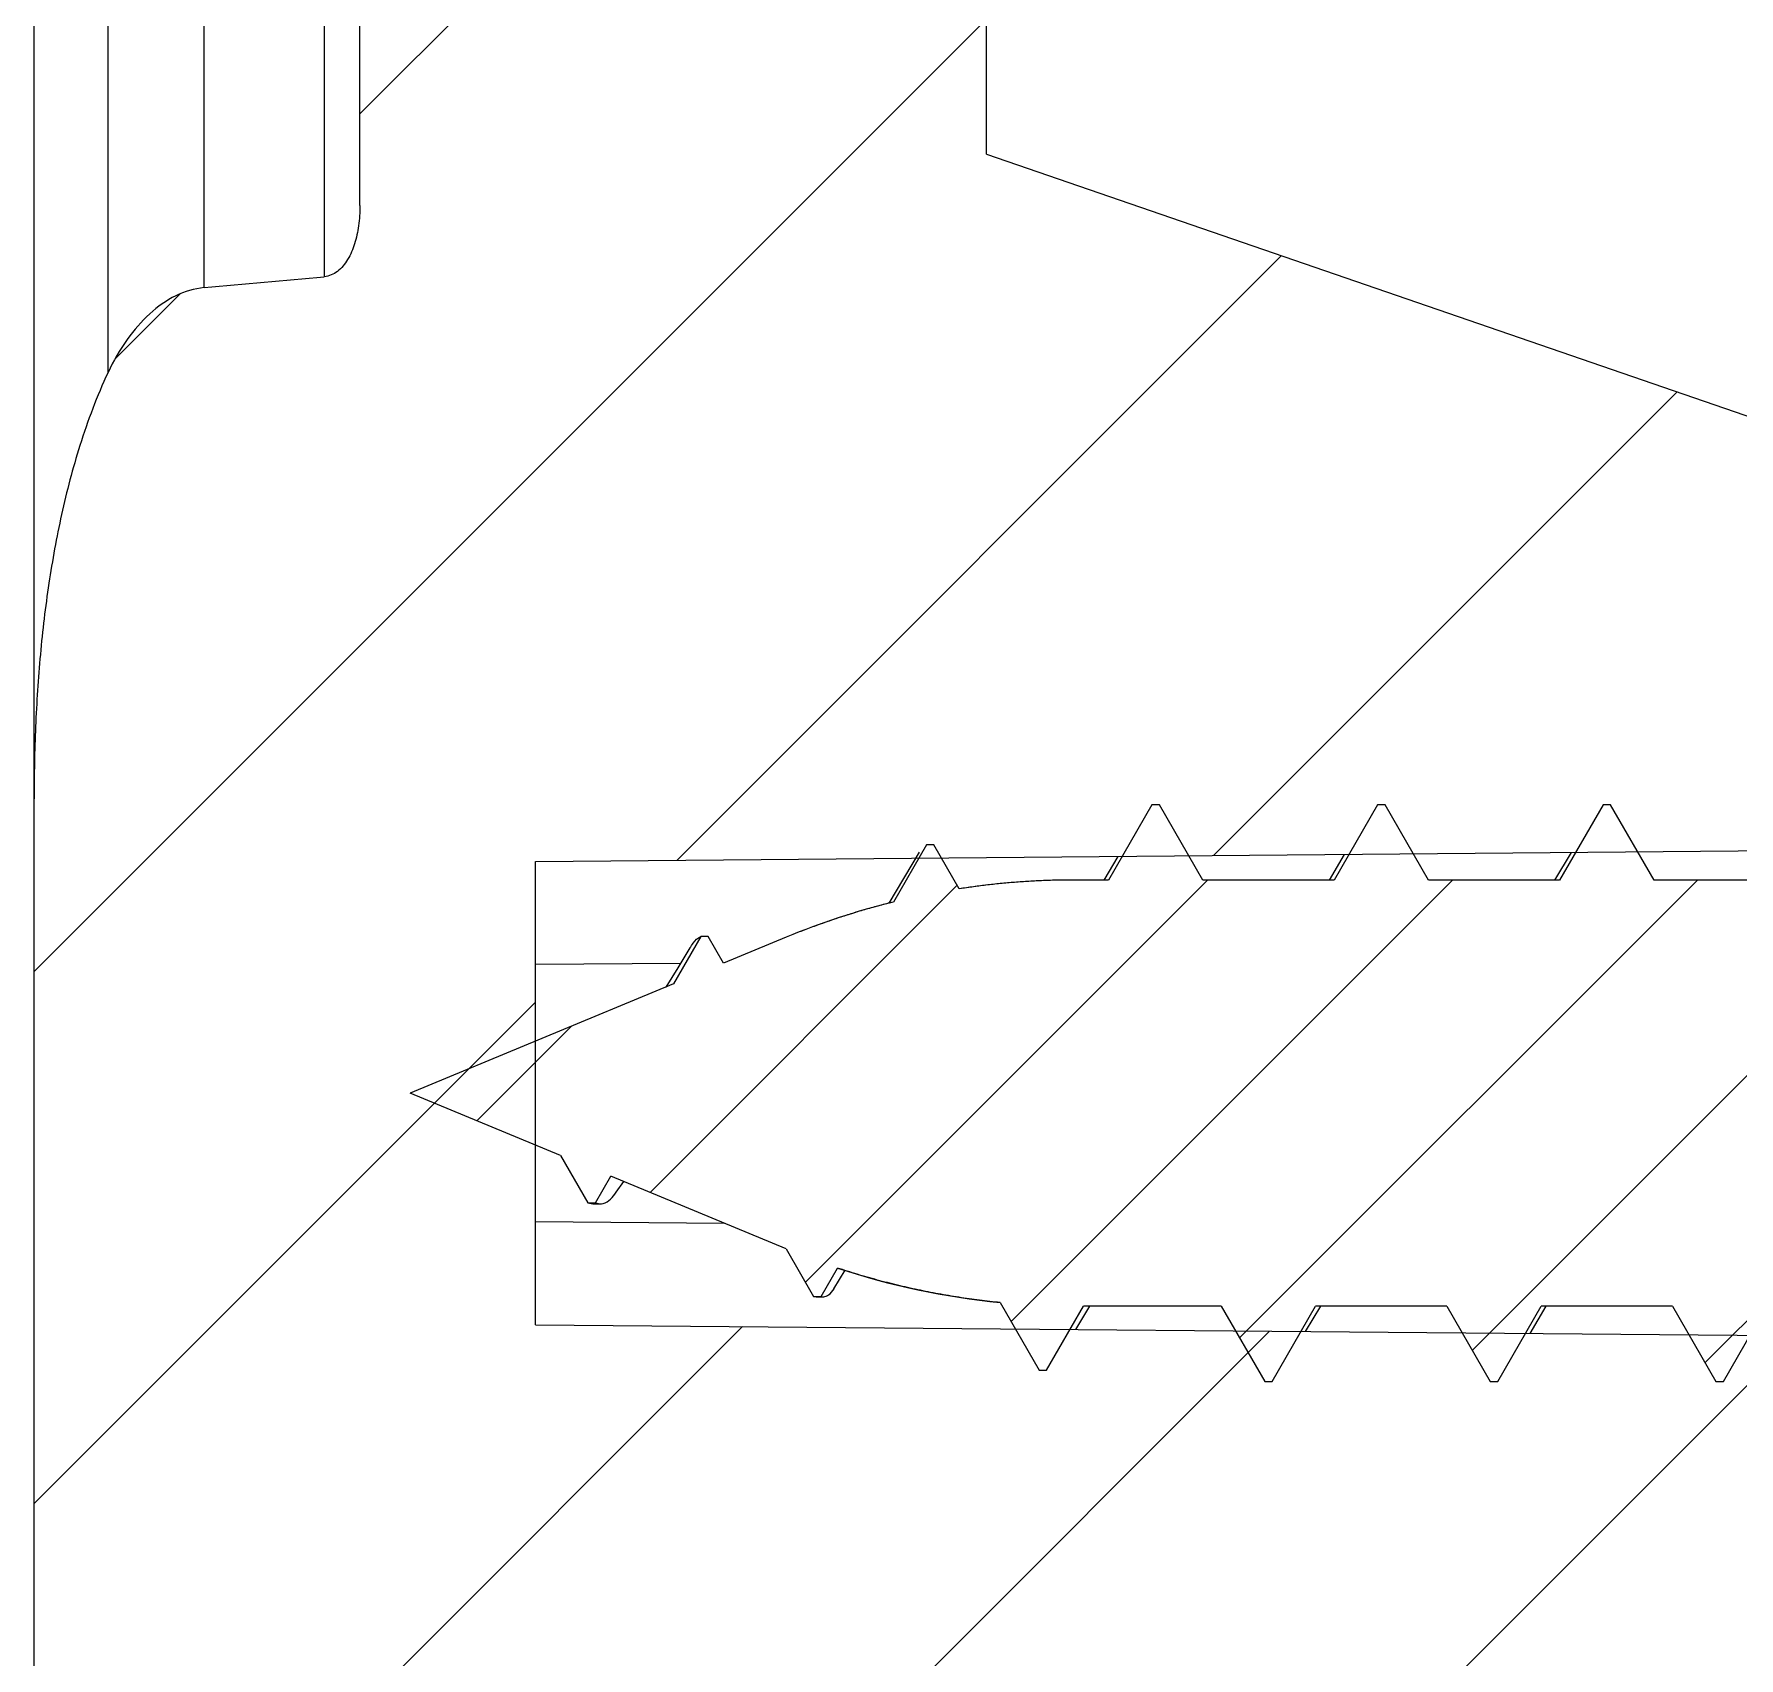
# Model space of a CAD drawing. Header units: millimetres. Extents: x 2243 to 2552, y 611 to 826.
# Drawn here: x 2349.59 to 2356.39, y 707.33 to 713.81 of the extents above; entities that cross this region are included whole.
import ezdxf

# ---------------------------------------------------------------- set-up
doc = ezdxf.new("R2010")
doc.units = ezdxf.units.MM

msp = doc.modelspace()

# ---------------------------------------------------------------- hatches: boundary and pattern name
at = {"linetype": 'Continuous'}
h = msp.add_hatch(dxfattribs=at)
h.set_pattern_fill('DEFAULT__6', color=2, scale=1.5, angle=45, style=0, pattern_type=0)
h.set_pattern_definition([(45, (1877.721180359231, 509.7330220554935), (-1.0606601718, 1.0606601718), [])])
edge = h.paths.add_edge_path()
edge.add_line((2359.587058095431, 700.2818469647935), (2359.587058095431, 701.6350645719936))
edge.add_arc((2359.087058076231, 700.2818469463934), 0.5000000192, 270.7340865112, 360.0000021001)
edge.add_arc((2359.590659234231, 661.1203422320934), 38.6647448615, 90.736794581, 100.7721933566)
edge.add_spline(control_points=[(2351.566764152731, 699.2712356673935), (2351.80267156633, 699.1090741609935), (2352.08282264813, 699.0502181053935), (2352.364041919531, 699.1037381001935)], knot_values=[0, 0, 0, 0, 1, 1, 1, 1], weights=[1, 0.94862834, 0.94862834, 1], degree=3, periodic=0)
edge.add_spline(control_points=[(2349.587058095431, 703.7829240433935), (2349.587058095431, 703.5656324944935), (2349.610440932631, 703.1359947128935), (2349.704022913331, 702.5062420521934), (2349.852362120731, 701.8914936175935), (2350.056172958431, 701.2933494924935), (2350.32266023903, 700.7124847525935), (2350.655489640131, 700.1665423128935), (2351.068280965031, 699.6671788259935), (2351.390550928731, 699.3923637332935), (2351.566764144431, 699.2712357043935)], knot_values=[0, 0, 0, 0, 0.125, 0.25, 0.375, 0.5, 0.625, 0.75, 0.875, 1, 1, 1, 1], degree=3, periodic=0)
edge.add_line((2349.587058095431, 703.7829240433935), (2349.587058095431, 710.7588414242935))
edge.add_spline(control_points=[(2349.88200358913, 712.4599307653934), (2349.835672991031, 712.3609722516935), (2349.763326408231, 712.1640314730935), (2349.693249306431, 711.8932496811935), (2349.643397093131, 711.6208848723935), (2349.609509102031, 711.3361719315935), (2349.590781171731, 711.0470908553934), (2349.587058095431, 710.8550150328934), (2349.587058095431, 710.7588414242935)], knot_values=[0, 0, 0, 0, 0.1666666667, 0.3333333333, 0.5, 0.6666666667, 0.8333333333, 1, 1, 1, 1], degree=3, periodic=0)
edge.add_spline(control_points=[(2350.265936489231, 712.7982457956934), (2350.22630566623, 712.7946999302935), (2350.15090398033, 712.7722543011935), (2350.046115301231, 712.6987915437935), (2349.95646593223, 712.5964601663935), (2349.904911301331, 712.5088697150935), (2349.881999795831, 712.4599325412935)], knot_values=[0, 0, 0, 0, 0.25, 0.5, 0.75, 1, 1, 1, 1], degree=3, periodic=0)
edge.add_arc((2328.741222495431, 953.4686415551935), 241.6310287292, 275.1107352841, 275.2247730756)
edge.add_spline(control_points=[(2350.887058095431, 713.1254226563935), (2350.887058095431, 713.0971412702935), (2350.883426744431, 713.0434646306935), (2350.867600355731, 712.9715435155935), (2350.84044590643, 712.9084097309935), (2350.798992557631, 712.8590203482935), (2350.764432938531, 712.8433466171934), (2350.744908488831, 712.8415610774935)], knot_values=[0, 0, 0, 0, 0.2, 0.4, 0.6, 0.8, 1, 1, 1, 1], degree=3, periodic=0)
edge.add_line((2350.887058095431, 713.1254226563935), (2350.887058095431, 720.0652300275935))
edge.add_line((2353.387058095431, 720.0652300275935), (2350.887058095431, 720.0652300275935))
edge.add_line((2353.387058095431, 713.3313452270935), (2353.387058095431, 720.0652300275935))
edge.add_line((2353.387058095431, 713.3313452270935), (2357.587058095431, 711.8851692512935))
edge.add_line((2357.587058095431, 711.8587925705936), (2357.587058095431, 711.8851692512935))
edge.add_line((2360.28705809543, 711.8352300275935), (2357.587058095431, 711.8587925705936))
edge.add_line((2360.28705809543, 710.5852300275935), (2360.28705809543, 711.8352300275935))
edge.add_line((2351.587058095431, 710.5093062777935), (2360.28705809543, 710.5852300275935))
edge.add_line((2351.587058095431, 708.6611537772935), (2351.587058095431, 710.5093062777935))
edge.add_line((2351.587058095431, 708.6611537772935), (2360.28705809543, 708.5852300275935))
edge.add_line((2360.28705809543, 707.3352300275935), (2360.28705809543, 708.5852300275935))
edge.add_line((2360.28705809543, 707.3352300275935), (2357.587058095431, 707.3116674844936))
edge.add_line((2357.587058095431, 707.2852908037935), (2357.587058095431, 707.3116674844935))
edge.add_line((2352.087058095431, 705.3914889306935), (2357.587058095431, 707.2852908037935))
edge.add_line((2352.087058095431, 703.3073328500935), (2352.087058095431, 705.3914889306935))
edge.add_arc((2352.587058112131, 703.3073328343935), 0.5000000167, 179.9999982054, 268.9999925778)
edge.add_line((2358.437058095431, 702.7051439153935), (2352.57833184323, 702.8074089357935))
edge.add_line((2358.437058095431, 701.6651785539934), (2358.437058095431, 702.7051439153934))
edge.add_line((2359.587058095431, 701.6350645719936), (2358.437058095431, 701.6651785539935))
edge = h.paths.add_edge_path()
edge.add_line((2353.387058095431, 720.0652300275935), (2350.887058095431, 720.0652300275935))
edge.add_line((2353.387058095431, 720.0652300275935), (2350.887058095431, 720.0652300275935))
edge = h.paths.add_edge_path()
edge.add_line((2359.587058095431, 805.8884336991935), (2359.587058095431, 804.5352300275935))
edge.add_line((2358.437058095431, 804.5051162176935), (2359.587058095431, 804.5352300275936))
edge.add_line((2358.437058095431, 804.5051162176935), (2358.437058095431, 803.4651567028934))
edge.add_line((2352.578331892231, 803.3628922565936), (2358.437058095431, 803.4651567028935))
edge.add_spline(control_points=[(2352.087058095431, 802.8629684040935), (2352.087058092531, 803.1518243704933), (2352.28951991293, 803.3578510205934), (2352.578331885031, 803.3628922564935)], knot_values=[0, 0, 0, 0, 1, 1, 1, 1], weights=[1, 0.8088336338, 0.8088336338, 1], degree=3, periodic=0)
edge.add_line((2352.087058095431, 802.8629684090936), (2352.087058095431, 796.3852300275935))
edge.add_spline(control_points=[(2352.087058095531, 796.3852261095935), (2352.08706295103, 796.2879266003935), (2352.26794548113, 796.3081443303935), (2352.345282044331, 796.2490941949935)], knot_values=[0, 0, 0, 0, 1, 1, 1, 1], degree=3, periodic=0)
edge.add_spline(control_points=[(2353.387058095431, 794.1428853424935), (2353.387058095431, 794.984283287694), (2353.014022306031, 795.738468146994), (2352.345282987231, 796.2490934750936)], knot_values=[0, 0, 0, 0, 1, 1, 1, 1], weights=[1, 0.9308982656999999, 0.9308982656999999, 1], degree=3, periodic=0)
edge.add_line((2353.387058095431, 794.1428853424935), (2353.387058095431, 720.0652300275935))
edge.add_line((2353.387058095431, 720.0652300275935), (2350.887058095431, 720.0652300275935))
edge.add_line((2350.887058095431, 794.1428853424935), (2350.887058095431, 720.0652300275935))
edge.add_spline(control_points=[(2350.887058095431, 794.1428853424935), (2350.887058095431, 794.2271479064931), (2350.82905557393, 794.2882698108934), (2350.744908488831, 794.2926797727935)], knot_values=[0, 0, 0, 0, 1, 1, 1, 1], weights=[1, 0.8169162473, 0.8169162473, 1], degree=3, periodic=0)
edge.add_line((2350.26593183443, 794.3177818754934), (2350.74490848883, 794.2926797727935))
edge.add_spline(control_points=[(2349.88199662853, 794.5310627665935), (2349.97183245163, 794.4022599911931), (2350.109110013829, 794.326000558993), (2350.265931834131, 794.3177818755935)], knot_values=[0, 0, 0, 0, 1, 1, 1, 1], weights=[1, 0.9322601585, 0.9322601585, 1], degree=3, periodic=0)
edge.add_spline(control_points=[(2349.587058095431, 795.8852300425935), (2349.587058093631, 795.2218634385936), (2349.70306333483, 794.7876116560935), (2349.881994671431, 794.5310655724935)], knot_values=[0, 0, 0, 0, 1, 1, 1, 1], degree=3, periodic=0)
edge.add_line((2349.587058095431, 802.3852300275935), (2349.587058095431, 795.8852300275935))
edge.add_spline(control_points=[(2351.56604010603, 806.8987025341935), (2350.239890466531, 805.9858965430935), (2349.58705778163, 803.9982873810935), (2349.587058095431, 802.3852288643934)], knot_values=[0, 0, 0, 0, 1, 1, 1, 1], degree=3, periodic=0)
edge.add_spline(control_points=[(2352.363860531931, 807.0665708522936), (2352.082405680431, 807.1201364699932), (2351.802038117829, 807.061143770193), (2351.56603451103, 806.8986986829934)], knot_values=[0, 0, 0, 0, 1, 1, 1, 1], weights=[1, 0.9485477011, 0.9485477011, 1], degree=3, periodic=0)
edge.add_arc((2359.590888177331, 845.0525845744935), 38.6673915214, 259.2279342306, 269.2629165248)
edge.add_spline(control_points=[(2359.587058095431, 805.8884337073935), (2359.587058090731, 806.1783601723935), (2359.383366608231, 806.3846782159935), (2359.093463938231, 806.3883926626935)], knot_values=[0, 0, 0, 0, 1, 1, 1, 1], weights=[1, 0.8077479906999999, 0.8077479906999999, 1], degree=3, periodic=0)
h = msp.add_hatch(dxfattribs=at)
h.set_pattern_fill('DEFAULT__4', color=2, scale=0.6912578509999999, angle=45, style=0, pattern_type=0)
h.set_pattern_definition([(45, (1878.781840531031, 508.6723618836935), (-0.488793114, 0.488793114), [])])
edge = h.paths.add_edge_path()
edge.add_line((2363.087058095431, 707.6850290005934), (2363.087058095431, 708.7352300275934))
edge.add_line((2363.087058095431, 708.7352300275935), (2362.800263176231, 708.7352300275935))
edge.add_line((2362.627058095431, 708.4352300275934), (2362.800263176231, 708.7352300275934))
edge.add_line((2362.597058095431, 708.4352300275934), (2362.627058095431, 708.4352300275934))
edge.add_line((2362.423853014631, 708.7352300275935), (2362.597058095431, 708.4352300275934))
edge.add_line((2362.423853014631, 708.7352300275935), (2361.900263176231, 708.7352300275935))
edge.add_line((2361.72705809543, 708.4352300275934), (2361.900263176231, 708.7352300275934))
edge.add_line((2361.697058095431, 708.4352300275934), (2361.727058095431, 708.4352300275934))
edge.add_line((2361.523853014631, 708.7352300275935), (2361.697058095431, 708.4352300275934))
edge.add_line((2361.523853014631, 708.7352300275935), (2361.000263176231, 708.7352300275935))
edge.add_line((2360.827058095431, 708.4352300275934), (2361.000263176231, 708.7352300275934))
edge.add_line((2360.797058095431, 708.4352300275934), (2360.827058095431, 708.4352300275934))
edge.add_line((2360.623853014631, 708.7352300275935), (2360.797058095431, 708.4352300275934))
edge.add_line((2360.623853014631, 708.7352300275935), (2360.100263176231, 708.7352300275935))
edge.add_line((2359.927058095431, 708.4352300275934), (2360.100263176231, 708.7352300275934))
edge.add_line((2359.897058095431, 708.4352300275934), (2359.927058095431, 708.4352300275934))
edge.add_line((2359.723853014631, 708.7352300275935), (2359.897058095431, 708.4352300275934))
edge.add_line((2359.723853014631, 708.7352300275935), (2359.200263176231, 708.7352300275935))
edge.add_line((2359.027058095431, 708.4352300275934), (2359.200263176231, 708.7352300275934))
edge.add_line((2358.99705809543, 708.4352300275934), (2359.027058095431, 708.4352300275934))
edge.add_line((2358.82385301463, 708.7352300275935), (2358.99705809543, 708.4352300275934))
edge.add_line((2358.82385301463, 708.7352300275935), (2358.300263176231, 708.7352300275935))
edge.add_line((2358.127058095431, 708.4352300275934), (2358.300263176231, 708.7352300275934))
edge.add_line((2358.097058095431, 708.4352300275934), (2358.127058095431, 708.4352300275934))
edge.add_line((2357.923853014631, 708.7352300275935), (2358.097058095431, 708.4352300275934))
edge.add_line((2357.923853014631, 708.7352300275935), (2357.400263176231, 708.7352300275935))
edge.add_line((2357.22705809543, 708.4352300275934), (2357.400263176231, 708.7352300275934))
edge.add_line((2357.197058095431, 708.4352300275934), (2357.227058095431, 708.4352300275934))
edge.add_line((2357.023853014631, 708.7352300275935), (2357.197058095431, 708.4352300275934))
edge.add_line((2357.023853014631, 708.7352300275935), (2356.500263176231, 708.7352300275935))
edge.add_line((2356.327058095431, 708.4352300275934), (2356.500263176231, 708.7352300275934))
edge.add_line((2356.297058095431, 708.4352300275934), (2356.327058095431, 708.4352300275934))
edge.add_line((2356.123853014631, 708.7352300275935), (2356.297058095431, 708.4352300275934))
edge.add_line((2356.123853014631, 708.7352300275935), (2355.600263176231, 708.7352300275935))
edge.add_line((2355.427058095431, 708.4352300275934), (2355.600263176231, 708.7352300275934))
edge.add_line((2355.397058095431, 708.4352300275934), (2355.427058095431, 708.4352300275934))
edge.add_line((2355.223853014631, 708.7352300275935), (2355.397058095431, 708.4352300275934))
edge.add_line((2355.223853014631, 708.7352300275935), (2354.700263176231, 708.7352300275935))
edge.add_line((2354.527058095431, 708.4352300275934), (2354.700263176231, 708.7352300275934))
edge.add_line((2354.49705809543, 708.4352300275934), (2354.527058095431, 708.4352300275934))
edge.add_line((2354.32385301463, 708.7352300275935), (2354.49705809543, 708.4352300275934))
edge.add_line((2354.32385301463, 708.7352300275935), (2353.77447093693, 708.7352300275935))
edge.add_line((2353.627058095431, 708.4799034963935), (2353.77447093693, 708.7352300275935))
edge.add_line((2353.597058095431, 708.4799034963935), (2353.627058095431, 708.4799034963935))
edge.add_line((2353.441273551231, 708.7497302419936), (2353.597058095431, 708.4799034963935))
edge.add_spline(control_points=[(2353.441273551231, 708.7497302419936), (2353.220293076331, 708.7715361551934), (2353.00307879783, 708.8176428282934), (2352.79229462903, 708.8874848094936)], knot_values=[0, 0, 0, 0, 1, 1, 1, 1], weights=[1, 0.9959120036, 0.9959120036, 1], degree=3, periodic=0)
edge.add_line((2352.72705809543, 708.7744918186935), (2352.79229462903, 708.8874848094936))
edge.add_line((2352.697058095431, 708.7744918186935), (2352.727058095431, 708.7744918186935))
edge.add_line((2352.587898656331, 708.9635615133935), (2352.697058095431, 708.7744918186935))
edge.add_line((2352.587826428531, 708.9635914299935), (2351.888293779331, 709.2533473405935))
edge.add_line((2351.827058095431, 709.1472840248935), (2351.888293779331, 709.2533473405935))
edge.add_line((2351.797058095431, 709.1472840248935), (2351.827058095431, 709.1472840248935))
edge.add_line((2351.687898657231, 709.3363537179935), (2351.797058095431, 709.1472840248935))
edge.add_line((2351.687898657231, 709.3363537179935), (2351.087058095431, 709.5852300275935))
edge.add_line((2352.137898657231, 710.0205024400934), (2351.087058095431, 709.5852300275934))
edge.add_line((2352.24705809543, 710.2095721332935), (2352.13789865723, 710.0205024400934))
edge.add_line((2352.277058095431, 710.2095721332935), (2352.24705809543, 710.2095721332935))
edge.add_line((2352.338293779331, 710.1035088174935), (2352.277058095431, 710.2095721332935))
edge.add_line((2352.587826428531, 710.2068686250934), (2352.338293779331, 710.1035088174934))
edge.add_spline(control_points=[(2353.015331689131, 710.3474138902935), (2352.869443619031, 710.3113176374928), (2352.726673776329, 710.2643810796935), (2352.587826428531, 710.2068686250934)], knot_values=[0, 0, 0, 0, 1, 1, 1, 1], weights=[1, 0.9981222284000001, 0.9981222284000001, 1], degree=3, periodic=0)
edge.add_line((2353.147058095431, 710.5755707186935), (2353.015331689131, 710.3474138902935))
edge.add_line((2353.177058095431, 710.5755707186935), (2353.147058095431, 710.5755707186935))
edge.add_line((2353.278345588531, 710.4001356345935), (2353.177058095431, 710.5755707186935))
edge.add_spline(control_points=[(2353.735876725631, 710.4352300275934), (2353.58261911593, 710.435230027593), (2353.429810370529, 710.4235090106929), (2353.278345588531, 710.4001356345935)], knot_values=[0, 0, 0, 0, 1, 1, 1, 1], weights=[1, 0.9980474522, 0.9980474522, 1], degree=3, periodic=0)
edge.add_line((2353.874266848831, 710.4352300275934), (2353.735876725631, 710.4352300275934))
edge.add_line((2354.047058095431, 710.7345132456935), (2353.874266848831, 710.4352300275934))
edge.add_line((2354.077058095431, 710.7345132456935), (2354.047058095431, 710.7345132456935))
edge.add_line((2354.249849342031, 710.4352300275934), (2354.077058095431, 710.7345132456935))
edge.add_line((2354.773853014631, 710.4352300275934), (2354.249849342031, 710.4352300275934))
edge.add_line((2354.947058095431, 710.7352300275935), (2354.773853014631, 710.4352300275934))
edge.add_line((2354.97705809543, 710.7352300275935), (2354.94705809543, 710.7352300275935))
edge.add_line((2355.150263176231, 710.4352300275934), (2354.97705809543, 710.7352300275934))
edge.add_line((2355.673853014631, 710.4352300275934), (2355.150263176231, 710.4352300275934))
edge.add_line((2355.847058095431, 710.7352300275935), (2355.673853014631, 710.4352300275934))
edge.add_line((2355.877058095431, 710.7352300275935), (2355.847058095431, 710.7352300275935))
edge.add_line((2356.050263176231, 710.4352300275934), (2355.877058095431, 710.7352300275934))
edge.add_line((2356.57385301463, 710.4352300275934), (2356.050263176231, 710.4352300275934))
edge.add_line((2356.74705809543, 710.7352300275935), (2356.57385301463, 710.4352300275934))
edge.add_line((2356.777058095431, 710.7352300275935), (2356.74705809543, 710.7352300275935))
edge.add_line((2356.950263176231, 710.4352300275934), (2356.777058095431, 710.7352300275934))
edge.add_line((2357.473853014631, 710.4352300275934), (2356.950263176231, 710.4352300275934))
edge.add_line((2357.647058095431, 710.7352300275935), (2357.473853014631, 710.4352300275934))
edge.add_line((2357.677058095431, 710.7352300275935), (2357.647058095431, 710.7352300275935))
edge.add_line((2357.850263176231, 710.4352300275934), (2357.677058095431, 710.7352300275934))
edge.add_line((2358.373853014631, 710.4352300275934), (2357.850263176231, 710.4352300275934))
edge.add_line((2358.547058095431, 710.7352300275935), (2358.373853014631, 710.4352300275934))
edge.add_line((2358.577058095431, 710.7352300275935), (2358.547058095431, 710.7352300275935))
edge.add_line((2358.75026317623, 710.4352300275934), (2358.57705809543, 710.7352300275934))
edge.add_line((2359.273853014631, 710.4352300275934), (2358.750263176231, 710.4352300275934))
edge.add_line((2359.447058095431, 710.7352300275935), (2359.273853014631, 710.4352300275934))
edge.add_line((2359.47705809543, 710.7352300275935), (2359.44705809543, 710.7352300275935))
edge.add_line((2359.650263176231, 710.4352300275934), (2359.47705809543, 710.7352300275934))
edge.add_line((2360.173853014631, 710.4352300275934), (2359.650263176231, 710.4352300275934))
edge.add_line((2360.347058095431, 710.7352300275935), (2360.173853014631, 710.4352300275934))
edge.add_line((2360.377058095431, 710.7352300275935), (2360.347058095431, 710.7352300275935))
edge.add_line((2360.550263176231, 710.4352300275934), (2360.377058095431, 710.7352300275934))
edge.add_line((2361.07385301463, 710.4352300275934), (2360.550263176231, 710.4352300275934))
edge.add_line((2361.24705809543, 710.7352300275935), (2361.07385301463, 710.4352300275934))
edge.add_line((2361.277058095431, 710.7352300275935), (2361.24705809543, 710.7352300275935))
edge.add_line((2361.450263176231, 710.4352300275934), (2361.277058095431, 710.7352300275934))
edge.add_line((2361.973853014631, 710.4352300275934), (2361.450263176231, 710.4352300275934))
edge.add_line((2362.147058095431, 710.7352300275935), (2361.973853014631, 710.4352300275934))
edge.add_line((2362.177058095431, 710.7352300275935), (2362.147058095431, 710.7352300275935))
edge.add_line((2362.350263176231, 710.4352300275934), (2362.177058095431, 710.7352300275934))
edge.add_line((2362.873853014631, 710.4352300275934), (2362.350263176231, 710.4352300275934))
edge.add_line((2363.047058095431, 710.7352300275935), (2362.873853014631, 710.4352300275934))
edge.add_line((2363.077058095431, 710.7352300275935), (2363.047058095431, 710.7352300275935))
edge.add_line((2363.087058095431, 710.7179095194936), (2363.07705809543, 710.7352300275936))
edge.add_line((2363.087058095431, 710.7179095194936), (2363.087058095431, 711.4854310544936))
edge.add_spline(control_points=[(2363.296023047931, 711.6852300275934), (2363.17477909383, 711.6906702270933), (2363.087058095431, 711.6067969976933), (2363.087058095431, 711.4854310544936)], knot_values=[0, 0, 0, 0, 1, 1, 1, 1], weights=[1, 0.7940514292, 0.7940514292, 1], degree=3, periodic=0)
edge.add_spline(control_points=[(2364.443008281931, 710.9912856184935), (2364.198172301031, 711.4116198653935), (2363.781975817833, 711.6634253934941), (2363.296023047931, 711.6852300275934)], knot_values=[0, 0, 0, 0, 1, 1, 1, 1], weights=[1, 0.9186248005, 0.9186248005, 1], degree=3, periodic=0)
edge.add_line((2364.443008281931, 710.9912856184935), (2363.588019989731, 710.3352300275935))
edge.add_line((2363.387058095431, 709.5852300275935), (2363.588019989731, 710.3352300275935))
edge.add_line((2363.387058095431, 709.5852300275935), (2363.588019989731, 708.8352300275935))
edge.add_line((2364.443008281931, 708.1791744365935), (2363.588019989731, 708.8352300275935))
edge.add_spline(control_points=[(2364.443008281931, 708.1791744365935), (2364.198172301031, 707.7588401896937), (2363.781975817833, 707.5070346615942), (2363.296023047931, 707.4852300275935)], knot_values=[0, 0, 0, 0, 1, 1, 1, 1], weights=[1, 0.9186248005, 0.9186248005, 1], degree=3, periodic=0)
edge.add_spline(control_points=[(2363.296023047931, 707.4852300275935), (2363.17477909383, 707.4797898279934), (2363.087058095431, 707.5636630573935), (2363.087058095431, 707.6850290005934)], knot_values=[0, 0, 0, 0, 1, 1, 1, 1], weights=[1, 0.7940514292, 0.7940514292, 1], degree=3, periodic=0)

# ---------------------------------------------------------------- linework, layer by layer
at = {"color": 7, "linetype": 'Continuous'}
for p, q in [((2349.587058095431, 703.7852300275935), (2349.587058095431, 802.3852300275935)), ((2350.887058095431, 713.1254226563935), (2350.887058095431, 794.1428853424935)), ((2353.387058095431, 713.3313452270935), (2353.387058095431, 794.1428853424935)), ((2350.887058095431, 713.1254226563935), (2350.887058095431, 720.0652300275935)), ((2353.387058095431, 713.3313452270935), (2353.387058095431, 720.0652300275935)), ((2349.587058095431, 703.7825118851936), (2349.587058095431, 714.1352300275935)), ((2349.88200358913, 712.4599307653934), (2349.881996624331, 714.1352300275935)), ((2350.265936744431, 712.7982429435936), (2350.26593183453, 714.1354239880935)), ((2350.744908488831, 714.1352300275935), (2350.744908488831, 712.8415610774935)), ((2353.387058095431, 713.3313452270935), (2357.587058095431, 711.8851692512935)), ((2353.387058095431, 713.3313452270935), (2357.587058095431, 711.8851692512935)), ((2349.587058095431, 703.7829240433935), (2349.587058095431, 710.7588414242935)), ((2354.047058095431, 710.7345132456935), (2353.874266848831, 710.4352300275934)), ((2354.047058095431, 710.7345132456935), (2353.874266848831, 710.4352300275934)), ((2354.077058095431, 710.7345132456935), (2354.047058095431, 710.7345132456935)), ((2354.077058095431, 710.7345132456935), (2354.047058095431, 710.7345132456935)), ((2354.249849342031, 710.4352300275934), (2354.077058095431, 710.7345132456935)), ((2354.249849342031, 710.4352300275934), (2354.077058095431, 710.7345132456935)), ((2354.947058095431, 710.7352300275935), (2354.773853014631, 710.4352300275934)), ((2354.947058095431, 710.7352300275935), (2354.773853014631, 710.4352300275934)), ((2354.97705809543, 710.7352300275935), (2354.947058095431, 710.7352300275935)), ((2354.97705809543, 710.7352300275935), (2354.947058095431, 710.7352300275935)), ((2355.150263176231, 710.4352300275934), (2354.97705809543, 710.7352300275935)), ((2355.150263176231, 710.4352300275934), (2354.97705809543, 710.7352300275935)), ((2355.847058095431, 710.7352300275935), (2355.673853014631, 710.4352300275934)), ((2355.847058095431, 710.7352300275935), (2355.673853014631, 710.4352300275934)), ((2355.877058095431, 710.7352300275935), (2355.847058095431, 710.7352300275935)), ((2355.877058095431, 710.7352300275935), (2355.847058095431, 710.7352300275935)), ((2356.050263176231, 710.4352300275934), (2355.877058095431, 710.7352300275935)), ((2356.050263176231, 710.4352300275934), (2355.877058095431, 710.7352300275935)), ((2351.587058095431, 710.5093062777935), (2360.28705809543, 710.5852300275935)), ((2351.587058095431, 710.5093062777935), (2360.28705809543, 710.5852300275935)), ((2353.118557631131, 710.5463663018935), (2352.997755043431, 710.3423593423935)), ((2353.147058095431, 710.5755707186935), (2353.015331689131, 710.3474138902935)), ((2353.147058095431, 710.5755707186935), (2353.015331689131, 710.3474138902935)), ((2353.177058095431, 710.5755707186935), (2353.147058095431, 710.5755707186935)), ((2353.177058095431, 710.5755707186935), (2353.147058095431, 710.5755707186935)), ((2353.278345588531, 710.4001356345935), (2353.177058095431, 710.5755707186935)), ((2353.278345588531, 710.4001356345935), (2353.177058095431, 710.5755707186935)), ((2354.814651379131, 710.5374730575935), (2354.753581579231, 710.4352300275934)), ((2355.719351753831, 710.5453682581935), (2355.653581579231, 710.4352300275934)), ((2351.587058095431, 708.6611537772935), (2351.587058095431, 710.5093062777935)), ((2351.587058095431, 708.6611537772935), (2351.587058095431, 710.5093062777935)), ((2353.910938515731, 710.5295864749935), (2353.854633710631, 710.4352300275934)), ((2353.874266848831, 710.4352300275934), (2353.735876725631, 710.4352300275934)), ((2353.874266848831, 710.4352300275934), (2353.735876725631, 710.4352300275934)), ((2354.773853014631, 710.4352300275934), (2354.249849342031, 710.4352300275934)), ((2354.773853014631, 710.4352300275934), (2354.249849342031, 710.4352300275934)), ((2355.673853014631, 710.4352300275934), (2355.150263176231, 710.4352300275934)), ((2355.673853014631, 710.4352300275934), (2355.150263176231, 710.4352300275934)), ((2356.57385301463, 710.4352300275934), (2356.050263176231, 710.4352300275934)), ((2356.57385301463, 710.4352300275934), (2356.050263176231, 710.4352300275934)), ((2352.24705809543, 710.2095721332935), (2352.137898657231, 710.0205024400934)), ((2352.24705809543, 710.2095721332935), (2352.137898657231, 710.0205024400934)), ((2352.277058095431, 710.2095721332935), (2352.24705809543, 710.2095721332935)), ((2352.277058095431, 710.2095721332935), (2352.24705809543, 710.2095721332935)), ((2352.338293779331, 710.1035088174935), (2352.277058095431, 710.2095721332935)), ((2352.338293779331, 710.1035088174935), (2352.277058095431, 710.2095721332935)), ((2352.587826428531, 710.2068686250934), (2352.338293779331, 710.1035088174935)), ((2352.587826428531, 710.2068686250934), (2352.338293779331, 710.1035088174935)), ((2352.203847221331, 710.1642878192936), (2352.155727102031, 710.0852046422935)), ((2352.166481195931, 710.1028784951935), (2351.587058095431, 710.0978219463935)), ((2352.155727102031, 710.0852046422935), (2352.107969306331, 710.0081052970935)), ((2352.137898657231, 710.0205024400934), (2351.087058095431, 709.5852300275935)), ((2352.137898657231, 710.0205024400934), (2351.087058095431, 709.5852300275935)), ((2351.687898657231, 709.3363537179935), (2351.087058095431, 709.5852300275935)), ((2351.687898657231, 709.3363537179935), (2351.087058095431, 709.5852300275935)), ((2351.687898657231, 709.3363537179935), (2351.797058095431, 709.1472840248935)), ((2351.687898657231, 709.3363537179935), (2351.797058095431, 709.1472840248935)), ((2351.827058095431, 709.1472840248935), (2351.888293779331, 709.2533473405935)), ((2351.827058095431, 709.1472840248935), (2351.888293779331, 709.2533473405935)), ((2352.587898656331, 708.9635615133935), (2351.888293779331, 709.2533473405935)), ((2352.587826428531, 708.9635914299935), (2351.888293779331, 709.2533473405935)), ((2351.909717172131, 709.1895086217935), (2351.93949083893, 709.2321408241935)), ((2351.797058095431, 709.1472840248935), (2351.81601067053, 709.1433301952935)), ((2351.797058095431, 709.1472840248935), (2351.827058095431, 709.1472840248935)), ((2351.797058095431, 709.1472840248935), (2351.827058095431, 709.1472840248935)), ((2351.81601067053, 709.1433301952935), (2351.846010670531, 709.1433301952935)), ((2351.827058095431, 709.1472840248935), (2351.846010670531, 709.1433301952935)), ((2351.587058095431, 709.0726381086935), (2352.34043703923, 709.0660634701935)), ((2352.587898656331, 708.9635615133935), (2352.697058095431, 708.7744918186935)), ((2352.587898656331, 708.9635615133935), (2352.697058095431, 708.7744918186935)), ((2352.72705809543, 708.7744918186935), (2352.79229462903, 708.8874848094936)), ((2352.72705809543, 708.7744918186935), (2352.79229462903, 708.8874848094936)), ((2352.777772212531, 708.8050736288935), (2352.823586396031, 708.8790076048934)), ((2352.697058095431, 708.7744918186935), (2352.707466883031, 708.7723313456935)), ((2352.697058095431, 708.7744918186935), (2352.72705809543, 708.7744918186935)), ((2352.697058095431, 708.7744918186935), (2352.72705809543, 708.7744918186935)), ((2352.707466883031, 708.7723313456935), (2352.737466883031, 708.7723313456935)), ((2352.72705809543, 708.7744918186935), (2352.737466883031, 708.7723313456935)), ((2353.441273551231, 708.7497302419936), (2353.597058095431, 708.4799034963935)), ((2353.441273551231, 708.7497302419936), (2353.597058095431, 708.4799034963935)), ((2353.627058095431, 708.4799034963935), (2353.774470936931, 708.7352300275935)), ((2353.627058095431, 708.4799034963935), (2353.774470936931, 708.7352300275935)), ((2353.742859531131, 708.6423403831935), (2353.798659619731, 708.7352300275935)), ((2354.32385301463, 708.7352300275935), (2353.774470936931, 708.7352300275935)), ((2354.32385301463, 708.7352300275935), (2353.774470936931, 708.7352300275935)), ((2354.32385301463, 708.7352300275935), (2354.49705809543, 708.4352300275934)), ((2354.32385301463, 708.7352300275935), (2354.49705809543, 708.4352300275934)), ((2354.527058095431, 708.4352300275934), (2354.700263176231, 708.7352300275935)), ((2354.527058095431, 708.4352300275934), (2354.700263176231, 708.7352300275935)), ((2354.66026620403, 708.6343342964935), (2354.720536011431, 708.7352300275935)), ((2355.223853014631, 708.7352300275935), (2354.700263176231, 708.7352300275935)), ((2355.223853014631, 708.7352300275935), (2354.700263176231, 708.7352300275935)), ((2355.223853014631, 708.7352300275935), (2355.397058095431, 708.4352300275934)), ((2355.223853014631, 708.7352300275935), (2355.397058095431, 708.4352300275934)), ((2355.427058095431, 708.4352300275934), (2355.600263176231, 708.7352300275935)), ((2355.427058095431, 708.4352300275934), (2355.600263176231, 708.7352300275935)), ((2355.555614913631, 708.6265207066936), (2355.620536011431, 708.7352300275935)), ((2356.123853014631, 708.7352300275935), (2355.600263176231, 708.7352300275935)), ((2356.123853014631, 708.7352300275935), (2355.600263176231, 708.7352300275935)), ((2356.123853014631, 708.7352300275935), (2356.297058095431, 708.4352300275934)), ((2356.123853014631, 708.7352300275935), (2356.297058095431, 708.4352300275934)), ((2356.327058095431, 708.4352300275934), (2356.50026317623, 708.7352300275935)), ((2356.327058095431, 708.4352300275934), (2356.50026317623, 708.7352300275935)), ((2351.587058095431, 708.6611537772935), (2360.28705809543, 708.5852300275935)), ((2351.587058095431, 708.6611537772935), (2360.28705809543, 708.5852300275935)), ((2353.597058095431, 708.4799034963935), (2353.627058095431, 708.4799034963935)), ((2353.597058095431, 708.4799034963935), (2353.627058095431, 708.4799034963935)), ((2354.49705809543, 708.4352300275934), (2354.527058095431, 708.4352300275934)), ((2354.49705809543, 708.4352300275934), (2354.527058095431, 708.4352300275934)), ((2355.397058095431, 708.4352300275934), (2355.427058095431, 708.4352300275934)), ((2355.397058095431, 708.4352300275934), (2355.427058095431, 708.4352300275934)), ((2356.297058095431, 708.4352300275934), (2356.327058095431, 708.4352300275934)), ((2356.297058095431, 708.4352300275934), (2356.327058095431, 708.4352300275934))]:
    msp.add_line(p, q, dxfattribs=at)
for centre, radius, start, end in [((2328.741222495431, 953.4686415551935), 241.6310287292, 275.1107352840988, 275.224773075603), ((2328.741222495431, 953.4686415551935), 241.6310287292, 275.1107352840988, 275.224773075603), ((2353.735876725631, 707.4352300275934), 3, 90, 98.77243483290198), ((2353.735876725631, 707.4352300275934), 3, 103.8972634377957, 112.5000000000045), ((2353.735876725631, 711.7352300275935), 3, 251.6677163530966, 264.3644112026955)]:
    msp.add_arc(centre, radius, start, end, dxfattribs=at)
for points, start_tangent, end_tangent in [([(2350.887058095431, 713.1254226563935), (2350.881696850731, 713.0448969380934), (2350.865712345631, 712.9730080706935), (2350.838062756531, 712.9107004645934), (2350.79726154433, 712.8633334792935), (2350.744908488831, 712.8415610774935)], (0, -1), (-0.995844362523966, -0.09107143146583416)), ([(2350.887058095431, 713.1254226563935), (2350.881696850731, 713.0448969380934), (2350.865712345631, 712.9730080706935), (2350.838062756531, 712.9107004645934), (2350.79726154433, 712.8633334792935), (2350.744908488831, 712.8415610774935)], (0, -1), (-0.9958443625210825, -0.09107143149736235)), ([(2350.265936489231, 712.7982457956934), (2350.152289621931, 712.7656219155934), (2350.04863851963, 712.6939801070935), (2349.958518836031, 712.5916177830935), (2349.881999795831, 712.4599325412935)], (-0.9960212163728307, -0.0891164212431529), (-0.42401211036532, -0.9056565189206931)), ([(2350.265936489231, 712.7982457956934), (2350.152289621931, 712.7656219155934), (2350.04863851963, 712.6939801070935), (2349.958518836031, 712.5916177830935), (2349.881999795831, 712.4599325412935)], (-0.9960212163726233, -0.08911642124546913), (-0.4240121103794643, -0.905656518914071)), ([(2349.88200358913, 712.4599307653934), (2349.769733536931, 712.1681363690935), (2349.696620121231, 711.8929858449935), (2349.646057796831, 711.6188268503935), (2349.61203577883, 711.3354439089935), (2349.592971724431, 711.0472520790935), (2349.587058095431, 710.7588414242935)], (-0.424012110390653, -0.9056565189088326), (0, -1)), ([(2349.88200358913, 712.4599307653934), (2349.769733536931, 712.1681363690935), (2349.696620121231, 711.8929858449935), (2349.646057796831, 711.6188268503935), (2349.61203577883, 711.3354439089935), (2349.592971724431, 711.0472520790935), (2349.587058095431, 710.7588414242935)], (-0.4240121104141322, -0.9056565188978402), (0, -1)), ([(2353.735876725631, 710.4352300275934), (2353.707192436631, 710.4350928929935), (2353.678501578331, 710.4346813260935), (2353.649808087431, 710.4339951382935), (2353.621115905431, 710.4330342162934), (2353.592428977231, 710.4317985222935), (2353.563751249231, 710.4302880937935), (2353.535086667331, 710.4285030442935), (2353.506439175331, 710.4264435622936), (2353.477812713131, 710.4241099122935), (2353.449211214631, 710.4215024338935), (2353.420638606431, 710.4186215419935), (2353.392098805531, 710.4154677263934), (2353.363595717831, 710.4120415518935), (2353.33513323643, 710.4083436573935), (2353.306715239331, 710.4043747559936), (2353.278345588531, 710.4001356345935)], (-1, 0), (-0.9883018690079144, -0.1525103790417665)), ([(2353.015331689131, 710.3474138902935), (2352.988056510731, 710.3405294830935), (2352.960838708931, 710.3333873856935), (2352.93368192963, 710.3259883206936), (2352.90658980643, 710.3183330790935), (2352.879565959231, 710.3104225204935), (2352.852613992331, 710.3022575725935), (2352.825737492731, 710.2938392307935), (2352.798940029231, 710.2851685578935), (2352.772225149731, 710.2762466836936), (2352.745596380931, 710.2670748041935), (2352.71905722563, 710.2576541813935), (2352.69261116193, 710.2479861427935), (2352.666261641531, 710.2380720801935), (2352.640012088131, 710.2279134496935), (2352.613865896031, 710.2175117706935), (2352.587826428531, 710.2068686250934)], (-0.9707279542495719, -0.2401816788151024), (-0.9238795325146437, -0.3826834323569854)), ([(2352.203771348631, 710.1643340025935), (2352.217058095431, 710.1837739002935), (2352.24705809543, 710.2095721332935)], (0.5199459099563953, 0.8541991867940498), (0.9238795323914304, 0.382683432654449)), ([(2351.84601172873, 709.1435016298935), (2351.857058095431, 709.1446993356935), (2351.887058095431, 709.1624422709936), (2351.909765640531, 709.1894755199935)], (0.9999809487603599, -0.006172691174062161), (0.5639784174219102, 0.8257895280773896)), ([(2353.441273551231, 708.7497302419936), (2353.400023406231, 708.7540888789935), (2353.358809840031, 708.7590209347935), (2353.317644789631, 708.7645260624935), (2353.27654019163, 708.7706035841935), (2353.235507970531, 708.7772524905935), (2353.194560027531, 708.7844714415935), (2353.153708229031, 708.7922587667936), (2353.112964395131, 708.8006124666935), (2353.072340287931, 708.8095302144935), (2353.031847600831, 708.8190093582934), (2352.99149794693, 708.8290469235935), (2352.95130284793, 708.8396396161935), (2352.911273723131, 708.8507838261935), (2352.871421878931, 708.8624756317935), (2352.83175849803, 708.8747108035935), (2352.79229462903, 708.8874848094936)], (-0.9951665951905033, 0.09820105812536495), (-0.9492484060025236, 0.3145273655847268)), ([(2352.737428306531, 708.7729277655935), (2352.756806675731, 708.7798562760935), (2352.778587512231, 708.8046197736935)], (0.9979147769091677, 0.06454531761736039), (0.4863887669109623, 0.873742506361476))]:
    msp.add_spline(points, degree=3, dxfattribs=dict(at, start_tangent=start_tangent, end_tangent=end_tangent))

doc.saveas('drawing.dxf')
